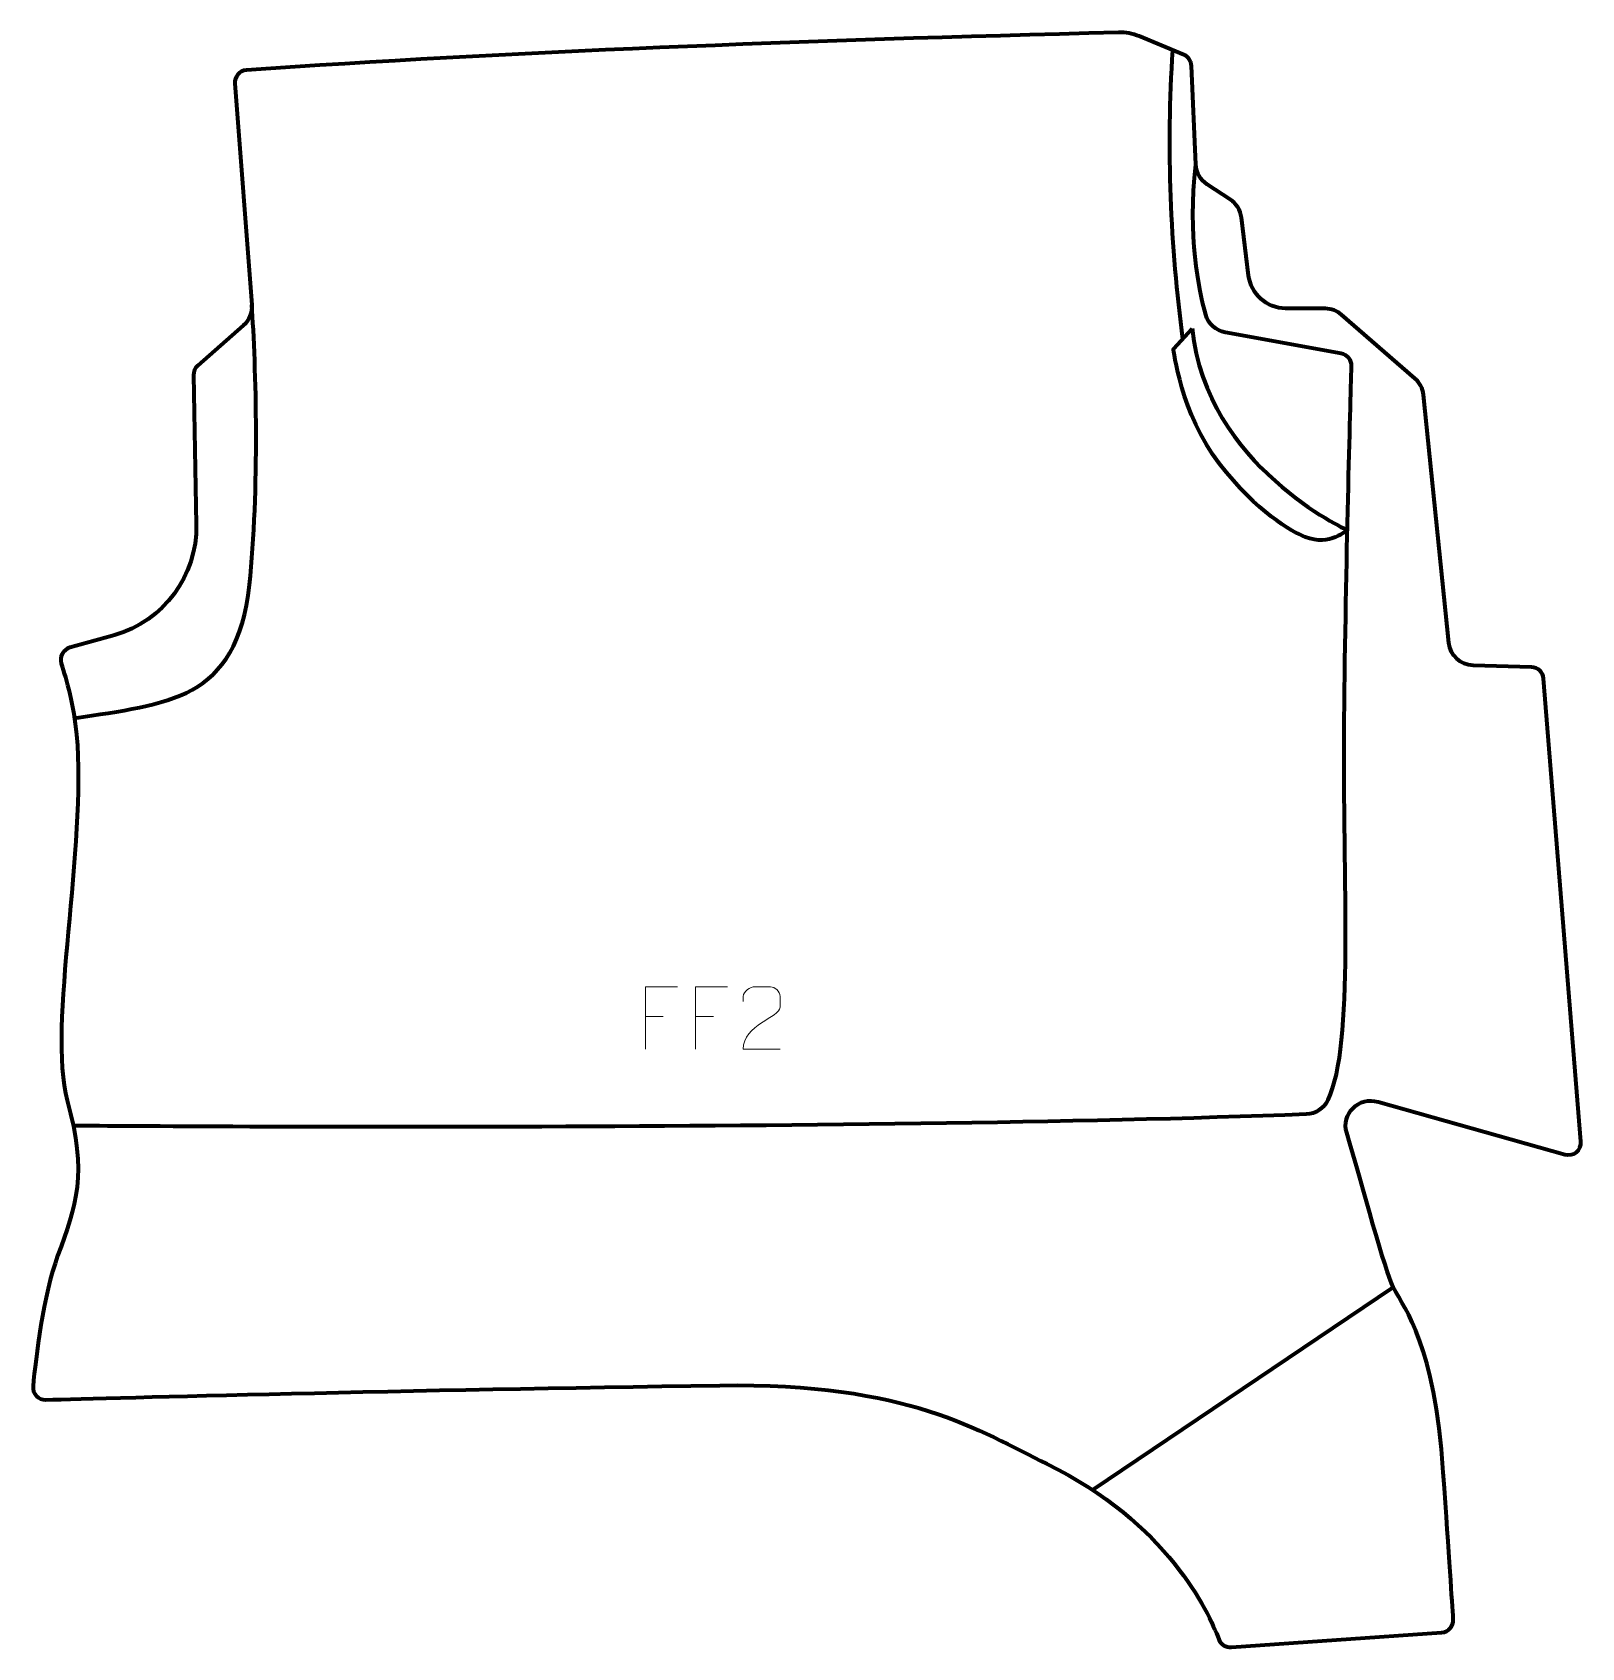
# Model space of a CAD drawing. Header units: millimetres. Extents: x -298 to 321, y -316 to 329.
import ezdxf

# ---------------------------------------------------------------- set-up
doc = ezdxf.new("R2010")
doc.units = ezdxf.units.MM
doc.header["$MEASUREMENT"] = 0
for name, color, linetype in [('layer 1', 7, 'Continuous'), ('layer 2', 7, 'Continuous'), ('layer 3', 7, 'Continuous')]:
    doc.layers.add(name, color=color, linetype=linetype)

msp = doc.modelspace()

# ---------------------------------------------------------------- linework, layer by layer
at = {"layer": 'layer 1', "color": 250, "lineweight": 9}
for points, knots in [([(-40.2547, -52.2629), (-40.2547, -52.2629), (-53.1287, -52.2629), (-53.1287, -52.2629), (-53.1287, -52.2629), (-53.1287, -52.2629), (-53.1287, -77.2165), (-53.1287, -77.2165)], [0, 0, 0, 0, 0.33333333, 0.33333333, 0.33333333, 0.33333333, 1, 1, 1, 1]), ([(-20.2547, -52.2629), (-20.2547, -52.2629), (-33.1287, -52.2629), (-33.1287, -52.2629), (-33.1287, -52.2629), (-33.1287, -52.2629), (-33.1287, -77.2165), (-33.1287, -77.2165)], [0, 0, 0, 0, 0.33333333, 0.33333333, 0.33333333, 0.33333333, 1, 1, 1, 1]), ([(0.6798, -77.2268), (-4.2346, -77.2265), (-9.149, -77.2265), (-14.0631, -77.2268), (-14.0631, -77.2268), (-14.0631, -67.2945), (0.5879, -64.6533), (0.6798, -60.343), (0.6798, -60.343), (0.6795, -58.9189), (0.6795, -57.4952), (0.6798, -56.0719), (0.6798, -56.0719), (0.6629, -53.9948), (-1.4599, -52.27), (-3.1309, -52.2527), (-3.1309, -52.2527), (-5.2041, -52.2531), (-7.277, -52.2531), (-9.3494, -52.2527), (-9.3494, -52.2527), (-11.1715, -52.2362), (-13.9962, -54.0283), (-14.0631, -56.1219), (-14.0631, -56.1219), (-14.0631, -56.1219), (-14.0631, -58.1767), (-14.0631, -58.1767)], [0, 0, 0, 0, 0.125, 0.125, 0.125, 0.125, 0.25, 0.25, 0.25, 0.25, 0.375, 0.375, 0.375, 0.375, 0.5, 0.5, 0.5, 0.5, 0.625, 0.625, 0.625, 0.625, 0.75, 0.75, 0.75, 0.75, 1, 1, 1, 1])]:
    msp.add_open_spline(points, degree=3, knots=knots, dxfattribs=at)
for points in [[(-53.1287, -64.1426), (-53.1287, -64.1426), (-45.9606, -64.1426), (-45.9606, -64.1426)], [(-33.1287, -64.1426), (-33.1287, -64.1426), (-25.9606, -64.1426), (-25.9606, -64.1426)]]:
    msp.add_open_spline(points, degree=3, dxfattribs=at)
at = {"layer": 'layer 2', "color": 12, "lineweight": 200}
msp.add_open_spline([(265.0393, -310.2031), (265.0393, -310.2031), (181.0238, -316.1004), (181.0238, -316.1004), (181.0238, -316.1004), (178.8183, -316.2552), (176.767, -314.9467), (175.9946, -312.8762), (175.9946, -312.8762), (171.8364, -301.7312), (155.3697, -266.3852), (107.2994, -242.8175), (107.2994, -242.8175), (80.3669, -229.6127), (52.091, -210.3546), (-23.3207, -211.4551), (-23.3207, -211.4551), (-147.4564, -213.2675), (-265.9146, -216.4779), (-292.6755, -217.2257), (-292.6755, -217.2257), (-295.6844, -217.3096), (-298.0813, -214.7371), (-297.789, -211.7427), (-297.789, -211.7427), (-296.694, -200.5342), (-293.713, -175.2126), (-287.956, -159.7619), (-287.956, -159.7619), (-280.3941, -139.4669), (-276.0725, -127.0017), (-284.1259, -97.6209), (-284.1259, -97.6209), (-292.1794, -68.2402), (-276.2827, 3.9627), (-280.4136, 48.5915), (-280.4136, 48.5915), (-281.4425, 59.7068), (-284.5367, 70.7677), (-286.4815, 76.8975), (-286.4815, 76.8975), (-287.3352, 79.5875), (-285.7954, 82.4477), (-283.0796, 83.2176), (-283.0796, 83.2176), (-283.0796, 83.2176), (-265.2828, 88.2617), (-265.2828, 88.2617), (-265.2828, 88.2617), (-245.6171, 93.836), (-232.1797, 111.9597), (-232.5645, 132.39), (-232.5645, 132.39), (-232.5645, 132.39), (-233.6893, 192.0921), (-233.6893, 192.0921), (-233.6893, 192.0921), (-233.7169, 193.562), (-233.0961, 194.9696), (-231.9914, 195.9404), (-231.9914, 195.9404), (-231.9914, 195.9404), (-213.7804, 211.9449), (-213.7804, 211.9449), (-213.7804, 211.9449), (-211.4203, 214.0189), (-210.1726, 217.0811), (-210.4116, 220.2134), (-210.4116, 220.2134), (-210.4116, 220.2134), (-217.1485, 308.5236), (-217.1485, 308.5236), (-217.1485, 308.5236), (-217.3596, 311.2888), (-215.2786, 313.6953), (-212.512, 313.8902), (-212.512, 313.8902), (-109.7131, 321.1346), (9.0775, 325.7211), (135.9955, 328.9566), (135.9955, 328.9566), (138.7985, 329.0281), (141.5877, 328.5092), (144.1772, 327.4341), (144.1772, 327.4341), (144.1772, 327.4341), (161.9993, 320.0366), (161.9993, 320.0366), (161.9993, 320.0366), (163.79, 319.2934), (164.989, 317.5822), (165.0769, 315.6458), (165.0769, 315.6458), (165.0769, 315.6458), (166.8572, 276.1705), (166.8572, 276.1705), (166.8572, 276.1705), (167.002, 272.9597), (168.6823, 270.014), (171.3733, 268.255), (171.3733, 268.255), (171.3733, 268.255), (180.5793, 262.2361), (180.5793, 262.2361), (180.5793, 262.2361), (183.0405, 260.6267), (184.6684, 258.0162), (185.0298, 255.0985), (185.0298, 255.0985), (185.0298, 255.0985), (187.9031, 231.898), (187.9031, 231.898), (187.9031, 231.898), (188.8295, 224.4191), (195.1641, 218.7899), (202.7026, 218.7465), (202.7026, 218.7465), (202.7026, 218.7465), (218.587, 218.6548), (218.587, 218.6548), (218.587, 218.6548), (220.9772, 218.6411), (223.2836, 217.7718), (225.0878, 216.2049), (225.0878, 216.2049), (225.0878, 216.2049), (254.3957, 190.7502), (254.3957, 190.7502), (254.3957, 190.7502), (256.3145, 189.0836), (257.5265, 186.7496), (257.7849, 184.2218), (257.7849, 184.2218), (257.7849, 184.2218), (267.9305, 85.0929), (267.9305, 85.0929), (267.9305, 85.0929), (268.4415, 80.099), (272.5786, 76.2584), (277.5985, 76.1182), (277.5985, 76.1182), (277.5985, 76.1182), (300.9588, 75.4652), (300.9588, 75.4652), (300.9588, 75.4652), (303.5093, 75.3942), (305.5973, 73.4139), (305.8027, 70.8712), (305.8027, 70.8712), (305.8027, 70.8712), (320.7252, -114.0026), (320.7252, -114.0026), (320.7252, -114.0026), (321.0098, -117.5284), (317.6415, -120.2261), (314.2618, -119.1793), (314.2618, -119.1793), (314.2618, -119.1793), (239.6713, -98.2481), (239.6713, -98.2481), (239.6713, -98.2481), (232.0375, -95.884), (224.8493, -102.9833), (227.1251, -110.642), (227.1251, -110.642), (233.6934, -132.7463), (242.2712, -165.4057), (245.7319, -172.2107), (245.7319, -172.2107), (250.8291, -182.234), (262.0552, -194.223), (265.7086, -246.2718), (265.7086, -246.2718), (268.1407, -280.921), (269.2259, -297.6165), (269.6797, -304.9065), (269.6797, -304.9065), (269.8501, -307.6467), (267.7785, -310.0109), (265.0393, -310.2031)], degree=3, knots=[0, 0, 0, 0, 0.02173913, 0.02173913, 0.02173913, 0.02173913, 0.04347826, 0.04347826, 0.04347826, 0.04347826, 0.06521739, 0.06521739, 0.06521739, 0.06521739, 0.08695652, 0.08695652, 0.08695652, 0.08695652, 0.10869565, 0.10869565, 0.10869565, 0.10869565, 0.13043478, 0.13043478, 0.13043478, 0.13043478, 0.15217391, 0.15217391, 0.15217391, 0.15217391, 0.17391304, 0.17391304, 0.17391304, 0.17391304, 0.19565217, 0.19565217, 0.19565217, 0.19565217, 0.2173913, 0.2173913, 0.2173913, 0.2173913, 0.23913043, 0.23913043, 0.23913043, 0.23913043, 0.26086957, 0.26086957, 0.26086957, 0.26086957, 0.2826087, 0.2826087, 0.2826087, 0.2826087, 0.30434783, 0.30434783, 0.30434783, 0.30434783, 0.32608696, 0.32608696, 0.32608696, 0.32608696, 0.34782609, 0.34782609, 0.34782609, 0.34782609, 0.36956522, 0.36956522, 0.36956522, 0.36956522, 0.39130435, 0.39130435, 0.39130435, 0.39130435, 0.41304348, 0.41304348, 0.41304348, 0.41304348, 0.43478261, 0.43478261, 0.43478261, 0.43478261, 0.45652174, 0.45652174, 0.45652174, 0.45652174, 0.47826087, 0.47826087, 0.47826087, 0.47826087, 0.5, 0.5, 0.5, 0.5, 0.52173913, 0.52173913, 0.52173913, 0.52173913, 0.54347826, 0.54347826, 0.54347826, 0.54347826, 0.56521739, 0.56521739, 0.56521739, 0.56521739, 0.58695652, 0.58695652, 0.58695652, 0.58695652, 0.60869565, 0.60869565, 0.60869565, 0.60869565, 0.63043478, 0.63043478, 0.63043478, 0.63043478, 0.65217391, 0.65217391, 0.65217391, 0.65217391, 0.67391304, 0.67391304, 0.67391304, 0.67391304, 0.69565217, 0.69565217, 0.69565217, 0.69565217, 0.7173913, 0.7173913, 0.7173913, 0.7173913, 0.73913043, 0.73913043, 0.73913043, 0.73913043, 0.76086957, 0.76086957, 0.76086957, 0.76086957, 0.7826087, 0.7826087, 0.7826087, 0.7826087, 0.80434783, 0.80434783, 0.80434783, 0.80434783, 0.82608696, 0.82608696, 0.82608696, 0.82608696, 0.84782609, 0.84782609, 0.84782609, 0.84782609, 0.86956522, 0.86956522, 0.86956522, 0.86956522, 0.89130435, 0.89130435, 0.89130435, 0.89130435, 0.91304348, 0.91304348, 0.91304348, 0.91304348, 0.93478261, 0.93478261, 0.93478261, 0.93478261, 0.95652174, 0.95652174, 0.95652174, 0.95652174, 1, 1, 1, 1], dxfattribs=at)
at = {"layer": 'layer 3', "color": 142, "lineweight": 200}
for points in [[(157.5284, 321.8925), (154.8456, 282.7667), (156.6673, 242.9586), (161.5527, 206.5208)], [(125.4798, -253.1754), (125.4798, -253.1754), (245.7317, -172.2107), (245.7317, -172.2107)]]:
    msp.add_open_spline(points, degree=3, dxfattribs=at)
for points, knots in [([(-281.7191, -107.6438), (-281.7191, -107.6438), (28.1538, -110.2178), (211.0774, -103.0214), (211.0774, -103.0214), (214.7624, -102.8766), (218.1015, -100.73), (219.6742, -97.395), (219.6742, -97.395), (230.3454, -74.767), (225.3984, -11.827), (226.1233, 54.8049), (226.1233, 54.8049), (226.8068, 117.6834), (228.5669, 179.1592), (229.0627, 195.6541), (229.0627, 195.6541), (229.137, 198.127), (227.391, 200.2792), (224.9557, 200.7196), (224.9557, 200.7196), (224.9557, 200.7196), (178.6493, 209.0975), (178.6493, 209.0975), (178.6493, 209.0975), (174.8847, 209.7786), (171.8419, 212.5448), (170.8041, 216.2256), (170.8041, 216.2256), (167.9906, 226.2046), (163.4972, 247.8392), (166.8571, 276.1703)], [0, 0, 0, 0, 0.11111111, 0.11111111, 0.11111111, 0.11111111, 0.22222222, 0.22222222, 0.22222222, 0.22222222, 0.33333333, 0.33333333, 0.33333333, 0.33333333, 0.44444444, 0.44444444, 0.44444444, 0.44444444, 0.55555556, 0.55555556, 0.55555556, 0.55555556, 0.66666667, 0.66666667, 0.66666667, 0.66666667, 0.77777778, 0.77777778, 0.77777778, 0.77777778, 1, 1, 1, 1]), ([(-281.2108, 54.9977), (-243.9418, 61.0339), (-216.427, 61.6669), (-211.3159, 108.342), (-211.3159, 108.342), (-207.2572, 145.4054), (-208.5948, 196.3977), (-210.4118, 220.2131)], [0, 0, 0, 0, 0.33333333, 0.33333333, 0.33333333, 0.33333333, 1, 1, 1, 1]), ([(165.3341, 210.6895), (165.3341, 210.6895), (157.9285, 202.5253), (157.9285, 202.5253), (157.9285, 202.5253), (157.9285, 202.5253), (160.7244, 176.7799), (176.3185, 156.6209), (176.3185, 156.6209), (191.1947, 137.39), (205.006, 129.6251), (210.6236, 127.3783), (210.6236, 127.3783), (220.1782, 123.5569), (227.3841, 130.2177), (227.3841, 130.2177), (227.3841, 130.2177), (227.3841, 130.2177), (170.9957, 155.6342), (165.3341, 210.6895)], [0, 0, 0, 0, 0.16666667, 0.16666667, 0.16666667, 0.16666667, 0.33333333, 0.33333333, 0.33333333, 0.33333333, 0.5, 0.5, 0.5, 0.5, 0.66666667, 0.66666667, 0.66666667, 0.66666667, 1, 1, 1, 1])]:
    msp.add_open_spline(points, degree=3, knots=knots, dxfattribs=at)

doc.saveas('drawing.dxf')
